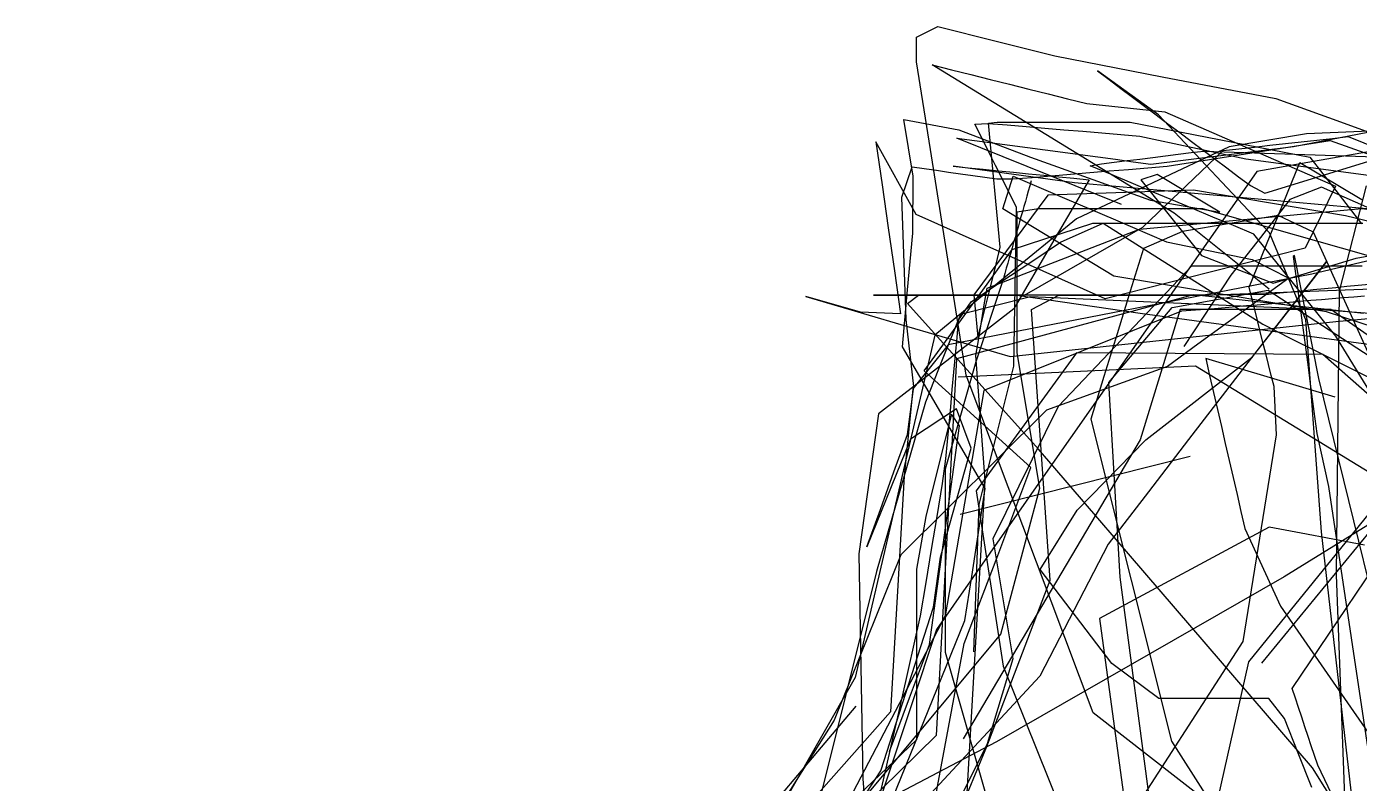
# Model space of a CAD drawing. Header units: metres. Extents: x 30 to 6769, y 117 to 5736.
# Drawn here: x 3719 to 4340, y 2410 to 2762 of the extents above; entities that cross this region are included whole.
import ezdxf

# ---------------------------------------------------------------- set-up
doc = ezdxf.new("R2010")
doc.units = ezdxf.units.M
doc.layers.add('FLOOR_1', color=2, linetype='Continuous')

msp = doc.modelspace()

# ---------------------------------------------------------------- linework, layer by layer
at = {"layer": 'FLOOR_1', "color": 6}
for points in [[(4383.68, 2264.44), (4321.52, 2360.51), (4216, 2442.63), (4156.94, 2599.87), (4140.28, 2704.94), (4133.71, 2745.69), (4133.71, 2757.26), (4143.65, 2762.13), (4170.95, 2755.3), (4198.25, 2748.47), (4248.22, 2738.81), (4301.16, 2728.71), (4316.17, 2723.24), (4331.19, 2717.78), (4346.21, 2712.32)], [(4229.31, 2679.31), (4152.55, 2710.21), (4160.77, 2709.12), (4168.99, 2708.02), (4177.21, 2706.92), (4185.43, 2705.83), (4193.65, 2704.73), (4201.87, 2703.64), (4210.08, 2702.54), (4218.3, 2701.44), (4226.52, 2700.35), (4234.74, 2699.25), (4242.96, 2698.15), (4309.32, 2706.32), (4426.09, 2728.85)], [(4355.83, 2713.89), (4315.49, 2712.17), (4279.43, 2706.16), (4208.3, 2672.57), (4175.31, 2645.56), (4142.31, 2618.55), (4105.17, 2459.08), (4042.43, 2349.14)], [(4160.54, 2471.04), (4162.99, 2539.6), (4167.02, 2555.71), (4171.05, 2571.83), (4175.07, 2587.94), (4179.1, 2604.06), (4180.29, 2678.13), (4178.36, 2681.99), (4176.43, 2685.84), (4174.51, 2689.7), (4172.58, 2693.55), (4170.65, 2697.41), (4168.73, 2701.26), (4166.8, 2705.12), (4164.87, 2708.97), (4162.95, 2712.83), (4161.02, 2716.68), (4167.15, 2717.1), (4175.98, 2716.36), (4184.8, 2715.63), (4193.62, 2714.89), (4202.44, 2714.15), (4211.27, 2713.42), (4220.09, 2712.68), (4228.91, 2711.95), (4237.73, 2711.21), (4287.24, 2700.66), (4353.68, 2691.7)], [(4354.02, 2673.36), (4338.18, 2680.41), (4322.34, 2687.45), (4307.63, 2681.6), (4293.93, 2663.98), (4280.24, 2646.37), (4258.27, 2613.18)], [(4342.01, 2628.58), (4262.8, 2637.31), (4152.35, 2607.5), (4142.91, 2432.05), (4041.34, 2332.42), (3920.62, 2328.48), (3804.91, 2311.93), (3753.36, 2304), (3621.03, 2301.64)], [(4385.11, 2589.8), (4326.75, 2630.42), (4317.98, 2630.42), (4309.21, 2630.42), (4300.44, 2630.42), (4291.67, 2630.42), (4282.9, 2630.42), (4274.14, 2630.42), (4265.37, 2630.42), (4256.6, 2630.42), (4237.89, 2569.73), (4155.46, 2430.44)], [(4121.14, 2424.67), (4130.48, 2449.57), (4139.81, 2474.47), (4153.83, 2576.33), (4150.03, 2581.65), (4144.08, 2557.83), (4138.13, 2534.01), (4133.71, 2509.49), (4133.71, 2482.99), (4133.71, 2456.49), (4133.71, 2429.98), (4052.58, 2352.64), (4016.18, 2332.12), (3999.76, 2327.19), (3983.34, 2322.26), (3966.92, 2317.33), (3936.46, 2315.06), (3893.97, 2315.06), (3856.94, 2311.54), (3825.67, 2304.32), (3794.4, 2297.1), (3750.06, 2294.93), (3684.31, 2294.93)], [(4413.43, 2572.81), (4304.96, 2505.95), (4171.05, 2429.11), (4028.65, 2354.25), (3897.87, 2341.67), (3883.29, 2338.76), (3868.7, 2335.84), (3854.11, 2332.92), (3839.52, 2330), (3824.94, 2327.08), (3810.35, 2324.16), (3759.24, 2321.77), (3609.62, 2315.06)], [(4354.2, 2053.67), (4333.89, 1956.02), (4326.7, 1935.61), (4305.62, 1977.79), (4281.44, 2105.59), (4251.87, 2303.56), (4288.61, 2466.4), (4359.48, 2553.68)]]:
    msp.add_lwpolyline(points, dxfattribs=at)
at = {"layer": 'FLOOR_1', "color": 2}
for points in [[(4298.01, 2639.83), (4253.76, 2675.24), (4141.04, 2744.33), (4150.04, 2742.08), (4159.04, 2739.83), (4168.04, 2737.58), (4177.04, 2735.33), (4186.05, 2733.07), (4195.05, 2730.82), (4204.05, 2728.57), (4213.05, 2726.32), (4249.45, 2722.45), (4328.93, 2687.89), (4314.76, 2658.93), (4270.59, 2647.88), (4221.65, 2635.34), (4133.61, 2674.73), (4114.91, 2708.46), (4117.76, 2688.46), (4120.62, 2668.45), (4123.47, 2648.45), (4126.33, 2628.44), (4107.66, 2629.24), (4082.32, 2636.48), (4126.45, 2623.48), (4177.39, 2608.49), (4329.03, 2624.83), (4497.83, 2640.38)], [(4423.14, 2622.6), (4320.01, 2630.42), (4186.82, 2636.33), (4154.28, 2628.17), (4146.09, 2607.69), (4137.9, 2587.21), (4115.09, 2508.42), (4086.57, 2393.88)], [(4294.67, 2465.74), (4373.16, 2561.33)], [(4342.47, 2520.66), (4327.66, 2523.48), (4312.86, 2526.31), (4298.05, 2529.13), (4218.95, 2486.49), (4243.91, 2304.39), (4321.58, 2173.74), (4325.53, 2155.33), (4329.47, 2136.92), (4333.41, 2118.51), (4337.35, 2100.1), (4341.3, 2081.69)]]:
    msp.add_lwpolyline(points, dxfattribs=at)
at = {"layer": 'FLOOR_1', "color": 5}
for points in [[(4404.85, 2220.08), (4338.98, 2381.91), (4322.37, 2526.88), (4315.09, 2625.68), (4298.22, 2666.18), (4246.43, 2721.03), (4218.01, 2741.62), (4223.49, 2737.51), (4228.97, 2733.39), (4234.46, 2729.28), (4239.94, 2725.16), (4245.43, 2721.05), (4250.91, 2716.93), (4256.39, 2712.82), (4261.88, 2708.7), (4267.36, 2704.59), (4272.84, 2700.47), (4278.33, 2696.36), (4283.81, 2692.24), (4289.3, 2688.13), (4296.09, 2684.57), (4356.03, 2703.1)], [(4227.32, 2385.15), (4285.98, 2475.76), (4301.38, 2572.04), (4300.29, 2594.52), (4299, 2599.66), (4297.72, 2604.8), (4296.43, 2609.94), (4295.15, 2615.08), (4293.86, 2620.22), (4292.58, 2625.36), (4291.3, 2630.5), (4290.01, 2635.64), (4288.73, 2640.78), (4312.38, 2698.82), (4341.18, 2681.6)], [(4105.27, 2353.5), (4127.09, 2449.61), (4135.67, 2487.84), (4138.24, 2503.25), (4140.8, 2518.66), (4143.37, 2534.06), (4145.94, 2549.47), (4147.52, 2560.94), (4148.25, 2569.01), (4148.99, 2577.07), (4149.72, 2585.14), (4150.45, 2593.21), (4151.18, 2601.28), (4151.92, 2609.35), (4152.65, 2617.42), (4153.38, 2625.48), (4159.22, 2634.01), (4173.1, 2643.27), (4186.98, 2652.53), (4200.86, 2661.79), (4220.78, 2670.68), (4295.04, 2623.52), (4308.15, 2616.97), (4321.25, 2610.41), (4334.36, 2603.85), (4347.46, 2597.3)], [(4380.35, 2661.6), (4317.93, 2646.8), (4148.49, 2613.99), (4132.04, 2593.55), (4130.01, 2573.2), (4127.97, 2552.85), (4121.66, 2443.12), (4036.42, 2346.91), (3939.33, 2314.11), (3869.71, 2304.16), (3781.13, 2290.72), (3802.06, 2293.18), (3846.96, 2299.17), (3935.13, 2295.83), (4008.06, 2289.75), (4132.2, 2241.32)], [(4364.55, 2077.96), (4246.94, 2093.63), (4095.27, 2082.56), (4069.05, 2077.07), (4056.56, 2073.5), (4044.08, 2069.93), (4031.59, 2066.36), (4019.1, 2062.79), (4006.61, 2059.22), (3994.12, 2055.65), (4007.78, 2053.37), (4069.76, 2061.64), (4136.32, 2096.07), (4200.97, 2139.45), (4268.52, 2268.38), (4242.77, 2399.03), (4228.62, 2505.72), (4223.41, 2596.36), (4252.88, 2631.36), (4297.64, 2639.5), (4345.06, 2608.48)]]:
    msp.add_lwpolyline(points, dxfattribs=at)
at = {"layer": 'FLOOR_1', "color": 7}
for points in [[(3691.22, 2324.46), (3729.39, 2327.01), (3836.39, 2300.15), (3937.01, 2322.57), (4122.5, 2402.22), (4156.34, 2485.67), (4159.49, 2506.16), (4162.64, 2526.66), (4165.79, 2547.15), (4127.25, 2613.01), (4129.66, 2639.52), (4132.07, 2666.04), (4132.31, 2692.52), (4127.91, 2718.94), (4153.52, 2714.15), (4186.89, 2701.31), (4242.77, 2681.28), (4275.07, 2675.74), (4245.81, 2693.3), (4238.28, 2690.88), (4266.55, 2655.52), (4299.83, 2642.7), (4338.55, 2654.33), (4438.39, 2672.82)], [(4393.5, 2513.18), (4329.07, 2618.08), (4290.92, 2665.53), (4281.38, 2669.51), (4271.84, 2673.48), (4262.31, 2677.46), (4252.77, 2681.44), (4243.23, 2685.41), (4233.69, 2689.39), (4224.15, 2693.37), (4214.61, 2697.34), (4219.9, 2698.23), (4225.87, 2698.98), (4231.84, 2699.73), (4237.81, 2700.47), (4243.78, 2701.22), (4249.74, 2701.96), (4255.71, 2702.71), (4261.68, 2703.46), (4267.65, 2704.2), (4352.39, 2701.29)], [(4317.93, 2407.86), (4311.51, 2423.89), (4305.1, 2439.93), (4297.81, 2449.25), (4289.29, 2449.25), (4280.77, 2449.25), (4272.25, 2449.25), (4263.72, 2449.25), (4255.2, 2449.25), (4246.68, 2449.25), (4224.73, 2465.55), (4191.35, 2509.31), (4208.63, 2536.98), (4240.64, 2569.78), (4290.24, 2608.43), (4312.55, 2637.13), (4324.86, 2652.96), (4313.66, 2638.55), (4302.46, 2624.15), (4291.26, 2609.74), (4279.26, 2594.27), (4260.52, 2569.9), (4241.78, 2545.53), (4223.05, 2521.16), (4191.15, 2459.69), (4103.95, 2365.77)], [(4362.93, 2428.53), (4321.22, 2598.27), (4309.77, 2655.51), (4309.25, 2655.18), (4310.63, 2644.86), (4312, 2634.54), (4313.38, 2624.23), (4314.75, 2613.91), (4316.13, 2603.59), (4317.5, 2593.28), (4318.88, 2582.96), (4320.25, 2572.64), (4325.67, 2547.99), (4352.46, 2368.71)], [(4261.18, 2561.96), (4154.18, 2534.97)], [(4374.83, 2335.5), (4331.94, 2394.8), (4320.63, 2418.31), (4319.15, 2422.76), (4317.66, 2427.21), (4316.18, 2431.66), (4314.69, 2436.11), (4313.21, 2440.57), (4311.73, 2445.02), (4310.24, 2449.47), (4308.76, 2453.92), (4363.82, 2535.64)]]:
    msp.add_lwpolyline(points, dxfattribs=at)
at = {"layer": 'FLOOR_1', "color": 3}
for points in [[(4412.95, 2715.99), (4292.24, 2694.67), (4242.54, 2623.59), (4192.84, 2552.51), (4143.13, 2481.43), (4131.3, 2445.89), (4119.47, 2410.35), (4107.63, 2374.81), (4095.8, 2339.27), (4130.71, 2301.95), (4212.36, 2262.86), (4294.02, 2223.76), (4373.9, 2158.01)], [(4048.98, 2310.93), (4117.13, 2415.62), (4141.71, 2491.86), (4145.03, 2515.07), (4159.17, 2565.93), (4152.43, 2584.23), (4131.01, 2569.97), (4110.61, 2519.88), (4116.95, 2537.32), (4123.29, 2554.77), (4129.63, 2572.22), (4132.48, 2594.56), (4129.01, 2625.76), (4127.01, 2682.75), (4131.75, 2696.84), (4137.39, 2696.03), (4143.03, 2695.23), (4148.67, 2694.42), (4154.32, 2693.61), (4159.96, 2692.81), (4165.6, 2692), (4171.24, 2691.2), (4178.62, 2691.2), (4187.61, 2691.95), (4196.59, 2692.7), (4205.57, 2693.44), (4214.56, 2694.19), (4223.54, 2694.94), (4232.52, 2695.69), (4241.5, 2696.44), (4250.49, 2697.19), (4326.5, 2709.15), (4394.92, 2684.7)], [(4354.09, 2676.43), (4207.38, 2689.38), (4150.81, 2697.15), (4157.85, 2696.45), (4164.88, 2695.74), (4171.92, 2695.04), (4178.96, 2694.33), (4186, 2693.63), (4193.04, 2692.92), (4200.08, 2692.22), (4207.12, 2691.52), (4214.16, 2690.81), (4196.73, 2660.87), (4179.19, 2630.78), (4116.03, 2581.82), (4106.89, 2516.67), (4108.73, 2411.81), (4113.32, 2352.21), (4166.21, 2186.04)], [(4384.71, 2609.72), (4324.71, 2629.35), (4225.76, 2645.98), (4174, 2677.24), (4178.87, 2692.54), (4202.67, 2682.33), (4226.48, 2672.12), (4250.29, 2661.91), (4290.11, 2653.64), (4307.22, 2645.04), (4293.09, 2634.76), (4278.97, 2624.49), (4264.85, 2614.21), (4250.73, 2603.94), (4194.33, 2583.52), (4126.42, 2516.16), (4095.44, 2439.22), (4052.93, 2371.74), (3977.94, 2337.49), (3933, 2335.19), (3906.42, 2335.19), (3851.47, 2332.05), (3750.62, 2328.48), (3622.02, 2320.58)], [(4011.57, 2302.55), (4139.58, 2361.81), (4166.52, 2426.94), (4196.02, 2504.45), (4187.36, 2630.49), (4200.01, 2637.13), (4213.58, 2637.13), (4227.15, 2637.13), (4240.72, 2637.13), (4254.29, 2637.13), (4267.98, 2637.14), (4366.18, 2640.8), (4489.01, 2581.48), (4480.2, 2490.82), (4454.79, 2398.09), (4478.15, 2353.66), (4618.79, 2336.05), (4772.66, 2341.9), (4922.4, 2345.48)], [(4328.74, 2589.64), (4268.47, 2607.55), (4270.3, 2599.64), (4272.12, 2591.74), (4273.95, 2583.83), (4275.77, 2575.92), (4277.59, 2568.01), (4279.42, 2560.1), (4281.24, 2552.2), (4283.07, 2544.29), (4284.89, 2536.38), (4286.71, 2528.47), (4303.35, 2492.28), (4373.78, 2390.58)]]:
    msp.add_lwpolyline(points, dxfattribs=at)
at = {"layer": 'FLOOR_1', "color": 1}
for points in [[(4407.94, 2656.21), (4333.6, 2673.97), (4262.77, 2686.06), (4194.99, 2683.66), (4160.54, 2637.19), (4162.32, 2617.44), (4164.95, 2627.93), (4167.57, 2638.43), (4170.19, 2648.92), (4172.81, 2659.42), (4167.31, 2717.14), (4171.36, 2717.65), (4175.49, 2717.65), (4179.62, 2717.65), (4183.75, 2717.65), (4187.88, 2717.65), (4192.02, 2717.65), (4196.15, 2717.65), (4200.28, 2717.65), (4204.41, 2717.65), (4208.54, 2717.65), (4212.67, 2717.65), (4216.81, 2717.65), (4220.94, 2717.65), (4225.07, 2717.65), (4229.2, 2717.65), (4233.33, 2717.65), (4317.05, 2701.32), (4329.07, 2685.86), (4341.09, 2670.39)], [(4409.68, 2271.25), (4318.29, 2416.95), (4190.6, 2565.34), (4129.58, 2633.27), (4134.71, 2637.13), (4142.94, 2637.13), (4151.18, 2637.13), (4159.42, 2637.13), (4167.65, 2637.13), (4175.89, 2637.13), (4184.13, 2637.13), (4239.17, 2668.83), (4276.6, 2704.46), (4283.87, 2705.26), (4291.14, 2706.07), (4298.41, 2706.88), (4305.68, 2707.69), (4312.95, 2708.5), (4320.22, 2709.3), (4327.48, 2710.11), (4334.75, 2710.92), (4475.26, 2654.15)], [(3640.67, 2336.23), (3861.26, 2344.56), (4085.45, 2374.13), (4173.03, 2479.25), (4191.16, 2547.26), (4180.66, 2610.3), (4180.66, 2616.86), (4180.66, 2623.43), (4180.66, 2629.99), (4180.66, 2636.56), (4180.66, 2643.12), (4180.66, 2649.69), (4180.66, 2656.26), (4180.66, 2662.82), (4180.66, 2669.39), (4180.66, 2675.95), (4190.6, 2677.39), (4203.32, 2677.39), (4216.04, 2677.39), (4228.77, 2677.39), (4241.49, 2677.39), (4254.21, 2677.39), (4266.94, 2677.39), (4353.45, 2652.97)], [(3673.36, 2303.64), (3774.47, 2301.64), (3824.67, 2301.64), (3872.18, 2300.42), (3907.98, 2293.9), (3945.22, 2289.08), (3992.26, 2295.8), (4047.06, 2308.15), (4136.28, 2369.13), (4155.97, 2474.94), (4171.69, 2515.85), (4187.11, 2556.81), (4137.32, 2601.83), (4151.01, 2620.66), (4164.69, 2639.49), (4178.38, 2658.32), (4215.85, 2670.68), (4295.05, 2670.68), (4302.81, 2670.68), (4310.57, 2670.68), (4318.33, 2670.68), (4326.08, 2670.68), (4333.84, 2670.68), (4341.6, 2670.68)], [(4372.58, 2547.82), (4318.75, 2666.4), (4302.17, 2674.17), (4279.89, 2670.45), (4257.61, 2666.74), (4239.46, 2658.89), (4233.34, 2638.99), (4227.22, 2619.1), (4221.1, 2599.2), (4214.98, 2579.3), (4252.6, 2429.49), (4331.24, 2305.86), (4392.16, 2170.82)], [(4344.63, 2642.13), (4339.43, 2641.61), (4334.22, 2641.09), (4329.01, 2640.57), (4323.8, 2640.04), (4318.6, 2639.52), (4313.39, 2639), (4308.18, 2638.48), (4302.97, 2637.96), (4297.77, 2637.44), (4259.31, 2637.13), (4155.08, 2637.13), (4120.33, 2637.13), (4113.71, 2637.13), (4124.83, 2637.13), (4135.96, 2637.13), (4147.08, 2637.13), (4158.21, 2637.13), (4169.33, 2637.13), (4180.46, 2637.13), (4237.88, 2628.71), (4374.02, 2610.29)], [(4378.38, 2560.78), (4323.01, 2609.53), (4208.34, 2610.29), (4161.61, 2545.91), (4174.1, 2464.38), (4247.45, 2282.33), (4322.31, 2147.51), (4321.49, 2046.56), (4319.81, 2024.71), (4318.13, 2002.86), (4316.45, 1981.01), (4314.32, 1957.39), (4279.88, 1842.61), (4136.53, 1837.93), (4011.19, 1837.16), (3939.66, 1861.21), (3867.15, 1892), (3756.5, 1899.05), (3625.63, 1852.05)]]:
    msp.add_lwpolyline(points, dxfattribs=at)
at = {"layer": 'FLOOR_1', "color": 4}
for points in [[(4187.23, 2690.34), (4186.55, 2687.94), (4185.86, 2685.55), (4185.18, 2683.15), (4184.5, 2680.76), (4183.81, 2678.36), (4183.13, 2675.97), (4182.44, 2673.58), (4181.76, 2671.18), (4181.08, 2668.79), (4180.39, 2666.39), (4179.71, 2664), (4179.02, 2661.6), (4178.34, 2659.21), (4177.66, 2656.81), (4176.97, 2654.42), (4176.29, 2652.02), (4175.6, 2649.63), (4174.92, 2647.23), (4174.24, 2644.84), (4161.35, 2606.03), (4147.13, 2556.05), (4147.13, 2534.74), (4147.13, 2513.44), (4147.13, 2492.13), (4147.13, 2470.83), (4169.28, 2393.17)], [(4343.19, 2688.05), (4330.58, 2638.89), (4329.28, 2506.84), (4334.91, 2353.84), (4328.94, 2264.34), (4373.99, 2178.68)], [(3625.56, 2315.06), (3725, 2315.06), (3810.25, 2315.06), (3988.21, 2312.47), (4156.26, 2386.72), (4165.82, 2550.77), (4161.46, 2609.08), (4162.76, 2616.9), (4164.06, 2624.71), (4165.36, 2632.53), (4166.66, 2640.34), (4237.72, 2667.89), (4341.14, 2677.39), (4399.23, 2669.89), (4452.55, 2604.56), (4455.62, 2511.36), (4455.62, 2428.15), (4474.34, 2382.2), (4503.13, 2361.82), (4631.79, 2324.81), (4723.22, 2348.52), (4918.72, 2355.32)], [(4341.36, 2650.55), (4337.58, 2650.55), (4333.79, 2650.55), (4330.01, 2650.55), (4326.22, 2650.55), (4322.44, 2650.55), (4318.66, 2650.55), (4314.87, 2650.55), (4311.09, 2650.55), (4307.3, 2650.55), (4303.52, 2650.55), (4299.74, 2650.55), (4295.95, 2650.55), (4292.17, 2650.55), (4288.38, 2650.55), (4284.6, 2650.55), (4280.82, 2650.55), (4277.03, 2650.55), (4273.25, 2650.55), (4269.46, 2650.55), (4265.68, 2650.55), (4261.9, 2650.55), (4199.76, 2585.28), (4169.4, 2523.56), (4174.04, 2495.67), (4178.69, 2467.77), (4166.76, 2428.15), (4142.66, 2379.92)], [(4342.42, 2636.64), (4337.43, 2636.22), (4332.44, 2635.81), (4327.44, 2635.39), (4322.45, 2634.97), (4317.46, 2634.56), (4312.47, 2634.14), (4307.48, 2633.72), (4302.48, 2633.31), (4297.49, 2632.89), (4292.5, 2632.48), (4287.51, 2632.06), (4282.51, 2631.64), (4277.52, 2631.23), (4272.53, 2630.81), (4257.19, 2629.6), (4165.2, 2592.78), (4147.13, 2487.73), (4081.03, 2361.22), (3922.92, 2335.19), (3748.32, 2322.98), (3529.89, 2321.3)], [(4991.28, 2381.91), (4873.93, 2368.74), (4739.82, 2341.96), (4596.86, 2321.82), (4478.91, 2353.59), (4443.3, 2446.28), (4429.09, 2472.68), (4414.88, 2499.09), (4383.67, 2530.69), (4263.71, 2604), (4153.23, 2598.91)], [(4105.58, 2445.65), (4043.56, 2372.48), (3926.28, 2336.47)]]:
    msp.add_lwpolyline(points, dxfattribs=at)

doc.saveas('drawing.dxf')
